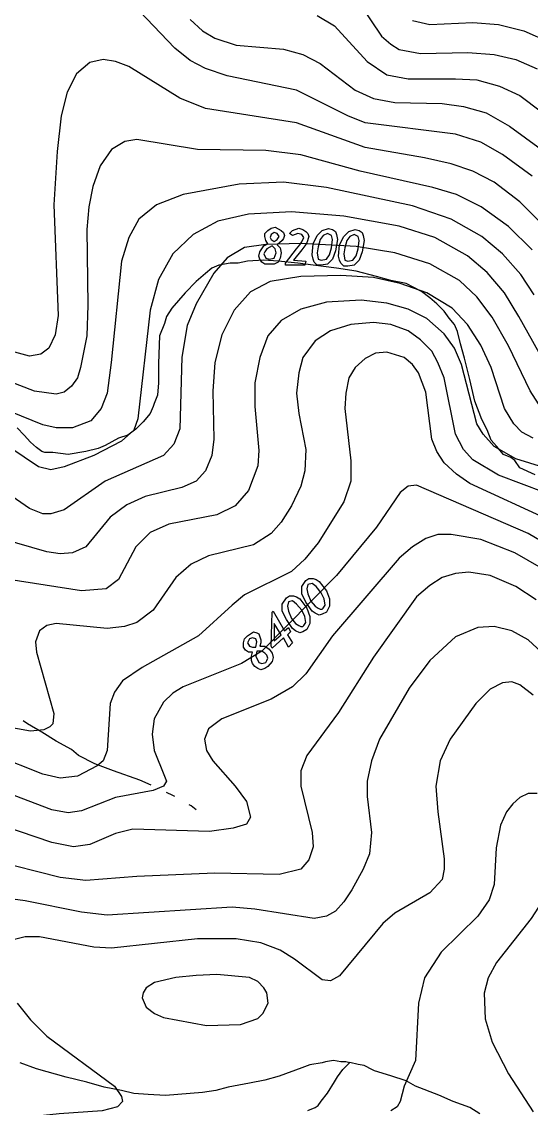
# Model space of a CAD drawing. Extents: x -4.4 to 64.9, y -5.9 to 77.3.
# Drawn here: x 19.05 to 21.67, y 13.8 to 19.39 of the extents above; entities that cross this region are included whole.
import ezdxf

# ---------------------------------------------------------------- set-up
doc = ezdxf.new("R2010")
doc.units = 0
for name, color, linetype in [('7800-8000', 7, 'CONTINUOUS'), ('8000-8200', 7, 'CONTINUOUS'), ('8200-8400', 7, 'CONTINUOUS'), ('8400-8600', 7, 'CONTINUOUS'), ('8600-8800', 7, 'CONTINUOUS'), ('Elevations', 7, 'CONTINUOUS'), ('roads', 7, 'CONTINUOUS'), ('topo', 7, 'CONTINUOUS'), ('water', 7, 'CONTINUOUS')]:
    doc.layers.add(name, color=color, linetype=linetype)

msp = doc.modelspace()

# ---------------------------------------------------------------- linework, layer by layer
at = {"layer": '7800-8000', "color": 2}
for points in [[(20.726599, 19.575804), (20.900589, 19.317454), (20.948039, 19.275272), (20.990219, 19.248919), (21.100939, 19.227832), (21.34352, 19.233097), (21.480609, 19.222567), (21.591329, 19.196214), (21.702049, 19.148764)], [(20.568352, 19.423192), (20.657982, 19.370474), (20.826704, 19.185933), (20.926883, 19.117392), (21.037603, 19.096305), (21.280134, 19.096305), (21.390854, 19.09104), (21.506892, 19.059409), (21.612342, 19.011948), (21.723062, 18.927588)], [(19.91459, 19.401978), (19.97786, 19.343979), (20.04113, 19.307069), (20.15185, 19.270171), (20.39438, 19.249083), (20.494559, 19.222704), (20.58419, 19.175254), (20.763461, 19.038173), (20.858359, 18.995993), (20.969079, 18.974906), (21.211609, 18.969641), (21.32234, 18.953819), (21.43837, 18.922191), (21.55964, 18.85364), (21.723089, 18.732379)], [(21.058736, 19.397274), (21.148366, 19.376187), (21.369854, 19.386743), (21.501664, 19.376187), (21.633474, 19.344556), (21.765284, 19.286556)]]:
    msp.add_lwpolyline(points, dxfattribs=at)
at = {"layer": '8000-8200', "color": 2}
for points in [[(21.754735, 18.32174), (21.612374, 18.464102), (21.480564, 18.56427), (21.369843, 18.62227), (21.259126, 18.659182), (21.122035, 18.69081), (20.816195, 18.743541), (20.462934, 18.87007), (19.993685, 18.943889), (19.861874, 18.996621), (19.598254, 19.160062), (19.529714, 19.186414), (19.466444, 19.196971), (19.397904, 19.181149), (19.329363, 19.123147), (19.281905, 19.028249), (19.250274, 18.906977), (19.229134, 18.722449), (19.213365, 18.448277), (19.234452, 17.878849), (19.21863, 17.778677), (19.186988, 17.710137), (19.144769, 17.678498), (19.086809, 17.667941), (18.93387, 17.710132)], [(21.675842, 18.215904), (21.554581, 18.337162), (21.412222, 18.437344), (21.285682, 18.500614), (21.164421, 18.537523), (20.79003, 18.621883), (20.484222, 18.706243), (20.304962, 18.72733), (19.951711, 18.732622), (19.64063, 18.785343), (19.57736, 18.774786), (19.50882, 18.732617), (19.450831, 18.648257), (19.413922, 18.542807), (19.392834, 18.437358), (19.382304, 18.321356), (19.387569, 17.931196), (19.382304, 17.773026), (19.350676, 17.609577), (19.334854, 17.556856), (19.303225, 17.514676), (19.266316, 17.483037), (19.224136, 17.472507), (19.113366, 17.488329), (18.565035, 17.699231)], [(21.686198, 17.98429), (21.617657, 18.089729), (21.522757, 18.195179), (21.417307, 18.28482), (21.259128, 18.37445), (21.058728, 18.442991), (20.615847, 18.537889), (20.394407, 18.564268), (20.167688, 18.553711), (19.877707, 18.50099), (19.740619, 18.448261), (19.650988, 18.37445), (19.598257, 18.279539), (19.561358, 18.15828), (19.508637, 17.63631), (19.48755, 17.478129), (19.455922, 17.39904), (19.403201, 17.335781), (19.308292, 17.298869), (19.223932, 17.298869), (19.155392, 17.314691), (18.933901, 17.404318)], [(21.760027, 17.599385), (21.607127, 17.873554), (21.533316, 17.994823), (21.443686, 18.100276), (21.343507, 18.184635), (21.174787, 18.279534), (20.990206, 18.337536), (20.705496, 18.390264), (20.436597, 18.411352), (20.215157, 18.400821), (20.056986, 18.363909), (19.930447, 18.295372), (19.824997, 18.19519), (19.751186, 18.06338), (19.709006, 17.905212), (19.645736, 17.34633), (19.624649, 17.28833), (19.561379, 17.230339), (19.41902, 17.15652), (19.26612, 17.098521), (19.19758, 17.082699), (19.13427, 17.098521), (18.986638, 17.1987)]]:
    msp.add_lwpolyline(points, dxfattribs=at)
at = {"layer": '8200-8400', "color": 2}
for points in [[(21.680948, 17.246161), (21.622949, 17.2778), (21.580769, 17.319969), (21.533319, 17.399061), (21.464778, 17.60996), (21.41205, 17.725951), (21.343509, 17.831401), (21.26442, 17.915761), (21.13261, 17.99485), (20.995529, 18.0423), (20.858398, 18.073939), (20.689679, 18.08447), (20.484058, 18.079204), (20.32588, 18.052852), (20.225708, 18.000123), (20.141349, 17.905222), (20.078079, 17.778683), (20.041169, 17.636324), (20.030612, 17.488702), (20.035878, 17.240893), (20.025347, 17.156533), (19.993706, 17.077452), (19.946255, 17.024723), (19.872447, 16.993084), (19.682635, 16.945634), (19.587737, 16.903454), (19.503377, 16.840184), (19.376838, 16.687284), (19.308287, 16.655653), (19.245027, 16.650388), (19.176477, 16.660919), (18.865356, 16.750549)], [(21.807512, 17.072176), (21.591342, 17.140717), (21.480622, 17.203986), (21.422622, 17.267256), (21.390984, 17.319974), (21.311902, 17.625785), (21.274993, 17.710137), (21.222264, 17.783956), (21.132634, 17.863034), (21.037733, 17.910495), (20.926963, 17.942126), (20.795152, 17.957948), (20.615892, 17.947392), (20.484082, 17.91049), (20.383903, 17.852491), (20.315362, 17.773402), (20.273182, 17.662681), (20.24683, 17.530871), (20.24683, 17.409599), (20.267917, 17.182891), (20.262652, 17.103799), (20.215202, 16.97726), (20.146651, 16.898181), (20.05175, 16.85072), (19.803941, 16.80327), (19.709041, 16.76109), (19.63523, 16.687282), (19.545592, 16.51856), (19.482322, 16.471112), (19.35579, 16.460555), (18.981402, 16.518554)], [(21.738958, 16.966719), (21.501696, 17.056346), (21.369878, 17.135438), (21.322438, 17.188159), (21.280247, 17.267248), (21.222248, 17.557229), (21.190617, 17.636318), (21.158986, 17.694318), (21.100987, 17.752309), (21.037717, 17.799757), (20.948047, 17.831398), (20.858406, 17.841955), (20.742418, 17.831398), (20.636966, 17.799757), (20.557877, 17.747038), (20.494607, 17.662679), (20.47352, 17.583597), (20.462963, 17.478148), (20.47352, 17.372687), (20.510418, 17.188159), (20.505153, 17.077439), (20.484066, 16.998347), (20.436618, 16.898168), (20.383887, 16.813819), (20.331158, 16.755817), (20.241538, 16.697817), (20.009546, 16.639818), (19.919916, 16.597649), (19.840827, 16.529098), (19.724836, 16.360378), (19.640466, 16.297119), (19.577207, 16.276032), (19.487566, 16.265501), (19.223948, 16.291854), (19.176498, 16.281324), (19.139546, 16.254945), (19.118459, 16.196953), (19.123724, 16.144224), (19.213404, 15.827883), (19.208139, 15.775154), (19.192317, 15.759332), (19.160686, 15.74351), (19.092146, 15.738245), (18.823208, 15.785695)], [(21.765292, 16.823936), (21.354034, 17.013748), (21.285494, 17.061196), (21.222224, 17.119198), (21.185323, 17.177197), (21.15897, 17.240467), (21.127332, 17.482998), (21.090422, 17.583177), (21.058741, 17.625357), (21.016611, 17.662258), (20.926931, 17.688611), (20.868942, 17.683345), (20.816211, 17.656993), (20.763492, 17.609542), (20.731851, 17.556814), (20.716055, 17.477732), (20.71079, 17.398643), (20.742421, 17.129742), (20.742421, 17.024292), (20.70552, 16.918853), (20.573699, 16.707951), (20.505159, 16.623591), (20.436621, 16.560321), (20.194091, 16.439052), (20.130821, 16.386331), (19.956831, 16.228153), (19.666839, 16.064712), (19.566671, 15.996171), (19.52448, 15.938172), (19.503393, 15.880183), (19.487571, 15.637643), (19.466484, 15.584922), (19.434855, 15.558543), (19.334663, 15.505822), (19.245043, 15.495265), (19.155405, 15.516352), (18.912835, 15.611253)]]:
    msp.add_lwpolyline(points, dxfattribs=at)
at = {"layer": '8400-8600', "color": 2}
for points in [[(21.723128, 16.576519), (21.58604, 16.655608), (21.41205, 16.724149), (21.25915, 16.750501), (21.190609, 16.750501), (21.127339, 16.729414), (21.058759, 16.687234), (20.990219, 16.629235), (20.647499, 16.228534), (20.510418, 16.033454), (20.441878, 15.964914), (20.331158, 15.901644), (20.078079, 15.801462), (20.009538, 15.748744), (19.988451, 15.696012), (19.999008, 15.638013), (20.030636, 15.585295), (20.146627, 15.453482), (20.204626, 15.374393), (20.225714, 15.295303), (20.204626, 15.258402), (20.136086, 15.237315), (20.014817, 15.221493), (19.619386, 15.232023), (19.529756, 15.210936), (19.397938, 15.152934), (19.313586, 15.142403), (19.202866, 15.163491), (18.955007, 15.24785)], [(21.696813, 16.413089), (21.591363, 16.48164), (21.459553, 16.539639), (21.348833, 16.555461), (21.280282, 16.550169), (21.211742, 16.529082), (21.148482, 16.486892), (21.079931, 16.4289), (20.858451, 16.117822), (20.679183, 15.833111), (20.515742, 15.611671), (20.484103, 15.532582), (20.484103, 15.45349), (20.542102, 15.216241), (20.547368, 15.142422), (20.52628, 15.073882), (20.4841, 15.026431), (20.37338, 15.000052), (20.041209, 15.005317), (19.640508, 14.989495), (19.376891, 14.968408), (19.24507, 14.98423), (18.891769, 15.07386)], [(21.723115, 16.144211), (21.654575, 16.207481), (21.570204, 16.254942), (21.480585, 16.276029), (21.396225, 16.270764), (21.280226, 16.223314), (21.148416, 16.102055), (21.042966, 15.959693), (20.890024, 15.696073), (20.847844, 15.585356), (20.826757, 15.479903), (20.826757, 15.400814), (20.847844, 15.216275), (20.837287, 15.105555), (20.805656, 15.026474), (20.747657, 14.921024), (20.705477, 14.857754), (20.663297, 14.810304), (20.615847, 14.783925), (20.552577, 14.773394), (20.246777, 14.820845), (20.130778, 14.831402), (19.487537, 14.789222), (19.355727, 14.805044), (19.065748, 14.863043), (18.870618, 14.889396)], [(21.680909, 15.922765), (21.61236, 15.975494), (21.570188, 15.991316), (21.522738, 15.986051), (21.459468, 15.95442), (21.38565, 15.880601), (21.253839, 15.69607), (21.201119, 15.58535), (21.180031, 15.45354), (21.190588, 15.32173), (21.222219, 15.079192), (21.222219, 15.026471), (21.211689, 14.973742), (21.148419, 14.905202), (20.969108, 14.799752), (20.905889, 14.747031), (20.684398, 14.47813), (20.636947, 14.451777), (20.594768, 14.457043), (20.452409, 14.562492), (20.378598, 14.609953), (20.278419, 14.646855), (20.151879, 14.667942), (19.951529, 14.667942), (19.508648, 14.620492), (19.41901, 14.625757), (19.139528, 14.678486), (19.065759, 14.678486), (19.00245, 14.662664)], [(19.023547, 14.335781), (19.092135, 14.251422), (19.176487, 14.167062), (19.524467, 13.908712), (19.561377, 13.855991), (19.566642, 13.829612), (19.540289, 13.80326), (19.4612, 13.782173), (19.23976, 13.76635), (18.691379, 13.708362)]]:
    msp.add_lwpolyline(points, dxfattribs=at)
msp.add_lwpolyline([(19.946303, 14.479164), (19.840853, 14.468608), (19.730133, 14.442255), (19.687953, 14.415903), (19.672158, 14.389524), (19.666866, 14.363171), (19.68798, 14.315721), (19.73016, 14.284079), (19.77761, 14.262992), (19.99905, 14.220812), (20.17304, 14.226077), (20.262671, 14.257708), (20.289023, 14.284061), (20.315402, 14.336792), (20.31011, 14.389521), (20.294288, 14.415873), (20.262649, 14.447504), (20.22047, 14.468592), (20.05175, 14.484414), (19.946298, 14.479149), (19.946303, 14.479164)], close=True, dxfattribs=at)
at = {"layer": '8600-8800', "color": 2}
msp.add_lwpolyline([(21.786372, 14.952597), (21.670384, 14.773326), (21.491123, 14.546617), (21.448943, 14.467525), (21.427856, 14.388447), (21.433121, 14.256626), (21.47002, 14.135365), (21.55438, 13.971916), (21.680919, 13.776836)], dxfattribs=at)
at = {"layer": 'Elevations', "color": 1}
for points in [[(20.394407, 18.305935), (20.399672, 18.29006), (20.394407, 18.274185), (20.389142, 18.263601), (20.362763, 18.242435), (20.378585, 18.22656), (20.38385, 18.200101), (20.378585, 18.173643), (20.368054, 18.152476), (20.346941, 18.141893), (20.320588, 18.141893), (20.299501, 18.141893), (20.283679, 18.152476), (20.273122, 18.168351), (20.267857, 18.184226), (20.273122, 18.205393), (20.283679, 18.221268), (20.294209, 18.237143), (20.315297, 18.247726), (20.304766, 18.263601), (20.299474, 18.284768), (20.299474, 18.300643), (20.315297, 18.316518), (20.331119, 18.327101), (20.352206, 18.332393), (20.383836, 18.316518)], [(20.331137, 18.269025), (20.346959, 18.258442), (20.362781, 18.269025), (20.373338, 18.2849), (20.362781, 18.300775), (20.346959, 18.306067), (20.331137, 18.295484), (20.325872, 18.279609)], [(20.520949, 18.30067), (20.526214, 18.284795), (20.515684, 18.25315), (20.505127, 18.237275), (20.489305, 18.216109), (20.447125, 18.163404), (20.510384, 18.158112), (20.505119, 18.136945), (20.40495, 18.136945), (20.40495, 18.147529), (20.462939, 18.221321), (20.478761, 18.242488), (20.489318, 18.258363), (20.499848, 18.279529), (20.489318, 18.295404), (20.46823, 18.300696), (20.441878, 18.290113), (20.426056, 18.300696), (20.441878, 18.316571), (20.473509, 18.327154), (20.494596, 18.321863), (20.510418, 18.311279)], [(20.663297, 18.3112), (20.668562, 18.295325), (20.673827, 18.268867), (20.663297, 18.21087), (20.647475, 18.168695), (20.621122, 18.142237), (20.589493, 18.136945), (20.568379, 18.136945), (20.552557, 18.15282), (20.547292, 18.168695), (20.542027, 18.189862), (20.547292, 18.247859), (20.568379, 18.290033), (20.594732, 18.316492), (20.626371, 18.327075), (20.647458, 18.321783)], [(20.573667, 18.168854), (20.589489, 18.163563), (20.615841, 18.168854), (20.631664, 18.190021), (20.642194, 18.22693), (20.647486, 18.269105), (20.642194, 18.290271), (20.621107, 18.300855), (20.600019, 18.290271), (20.584197, 18.269105), (20.57364, 18.232195), (20.568375, 18.200578)], [(20.800389, 18.305935), (20.805654, 18.29006), (20.810919, 18.263601), (20.800389, 18.205605), (20.784567, 18.16343), (20.758214, 18.136972), (20.726572, 18.13168), (20.705485, 18.13168), (20.689663, 18.147555), (20.684371, 18.16343), (20.679106, 18.184597), (20.684371, 18.242594), (20.705485, 18.284768), (20.731837, 18.311226), (20.763468, 18.32181), (20.784556, 18.316518)], [(20.710758, 18.163589), (20.72658, 18.158297), (20.752959, 18.163589), (20.768755, 18.184756), (20.779312, 18.221639), (20.784577, 18.26384), (20.779312, 18.285006), (20.758224, 18.29559), (20.737137, 18.285006), (20.721315, 18.26384), (20.710785, 18.22693), (20.705493, 18.195286)], [(20.304779, 18.174119), (20.320601, 18.168828), (20.34698, 18.174119), (20.357511, 18.200578), (20.352245, 18.221744), (20.336423, 18.237619), (20.310071, 18.221744), (20.29954, 18.205869), (20.294275, 18.195286)], [(20.578959, 16.508012), (20.615858, 16.460572), (20.63168, 16.418397), (20.63168, 16.381488), (20.615858, 16.349844), (20.594771, 16.33926), (20.578949, 16.333969), (20.557861, 16.344552), (20.542039, 16.355135), (20.5104, 16.402575), (20.489313, 16.444776), (20.489313, 16.481686), (20.5104, 16.513303), (20.526222, 16.523887), (20.547309, 16.523887), (20.563131, 16.518595)], [(20.573678, 16.370931), (20.584235, 16.365639), (20.594765, 16.365639), (20.600031, 16.370931), (20.610561, 16.386806), (20.605296, 16.41845), (20.589474, 16.450094), (20.563095, 16.481712), (20.542007, 16.497587), (20.52092, 16.492295), (20.515655, 16.471129), (20.52092, 16.44467), (20.536742, 16.407761), (20.557829, 16.381303)], [(20.478777, 16.418397), (20.515689, 16.370931), (20.531511, 16.328756), (20.531511, 16.291847), (20.515689, 16.260229), (20.494602, 16.249646), (20.47878, 16.244354), (20.457692, 16.254938), (20.44187, 16.265521), (20.410231, 16.312961), (20.389144, 16.355162), (20.389144, 16.392045), (20.410231, 16.423689), (20.426053, 16.434272), (20.447141, 16.434272), (20.462963, 16.428981)], [(20.473509, 16.281317), (20.484039, 16.276025), (20.49457, 16.276025), (20.499835, 16.281317), (20.510392, 16.297192), (20.505127, 16.328809), (20.489304, 16.360454), (20.462952, 16.392098), (20.441865, 16.407973), (20.420777, 16.402681), (20.415512, 16.381514), (20.420777, 16.355056), (20.436599, 16.318147), (20.457687, 16.291688)], [(20.341688, 16.355135), (20.399688, 16.254964), (20.420775, 16.270839), (20.431332, 16.249673), (20.41551, 16.233798), (20.441863, 16.191596), (20.420775, 16.17043), (20.394423, 16.217896), (20.336424, 16.165165), (20.331159, 16.175748), (20.336424, 16.349738)], [(20.346967, 16.291847), (20.346967, 16.202233), (20.383868, 16.23385)], [(20.267878, 16.239142), (20.278408, 16.207498), (20.278408, 16.191623), (20.273143, 16.175748), (20.299496, 16.175748), (20.320583, 16.159873), (20.336405, 16.138706), (20.34167, 16.11754), (20.336405, 16.096373), (20.315318, 16.069915), (20.299496, 16.059331), (20.278408, 16.05404), (20.262586, 16.059331), (20.246764, 16.069915), (20.236207, 16.08579), (20.230942, 16.101665), (20.230942, 16.122831), (20.236207, 16.143998), (20.21512, 16.143998), (20.199298, 16.154581), (20.188741, 16.170456), (20.188741, 16.191623), (20.194006, 16.21279), (20.209828, 16.228665), (20.22565, 16.239248), (20.241472, 16.249831), (20.257295, 16.24454)], [(20.220427, 16.175854), (20.236249, 16.170562), (20.252071, 16.170562), (20.257336, 16.19702), (20.252071, 16.212895), (20.236249, 16.218187), (20.220427, 16.212895), (20.20987, 16.191729)], [(20.257337, 16.149501), (20.252072, 16.123043), (20.267894, 16.091399), (20.283716, 16.086107), (20.304803, 16.091399), (20.310068, 16.101982), (20.315334, 16.112565), (20.310068, 16.12844), (20.299538, 16.139024), (20.283716, 16.149607)]]:
    msp.add_lwpolyline(points, close=True, dxfattribs=at)
msp.add_lwpolyline([(20.948029, 18.058126), (20.874218, 18.079293)], dxfattribs=at)
at = {"layer": 'roads', "color": 7}
for points in [[(20.874234, 18.079213), (20.768774, 18.105672), (20.668605, 18.121547), (20.547344, 18.137422), (20.468254, 18.148005), (20.368073, 18.158588), (20.294254, 18.16388), (20.209905, 18.158588), (20.162454, 18.148005), (20.120248, 18.148005), (20.062257, 18.137422), (20.025347, 18.121547), (19.993719, 18.095088), (19.946269, 18.052914), (19.888219, 17.994917), (19.819729, 17.915833), (19.793324, 17.873659), (19.782767, 17.836749), (19.756414, 17.773461), (19.751149, 17.631115), (19.751149, 17.530944), (19.745884, 17.467682), (19.730062, 17.425507), (19.724797, 17.409632), (19.708974, 17.372723), (19.672074, 17.330522), (19.635164, 17.293613), (19.592985, 17.261995), (19.545534, 17.24612), (19.476994, 17.20921), (19.440084, 17.193335), (19.376815, 17.17746), (19.287184, 17.161585), (19.208095, 17.172169), (19.165914, 17.172169), (19.150092, 17.17746), (19.123713, 17.198627), (19.092082, 17.225085), (19.060444, 17.261995), (19.023542, 17.298904)], [(21.691465, 17.05726), (21.612376, 17.09417), (21.586024, 17.131079), (21.564936, 17.146954), (21.528026, 17.162829), (21.491125, 17.205004), (21.464747, 17.236648), (21.443659, 17.289379), (21.417307, 17.342111), (21.380398, 17.43699), (21.354045, 17.547718), (21.327693, 17.658446), (21.306605, 17.732265), (21.290783, 17.795527), (21.274961, 17.832436), (21.248582, 17.864081), (21.22223, 17.90099), (21.185329, 17.937873), (21.148419, 17.969517), (21.106239, 18.001161), (21.02715, 18.043336), (20.948058, 18.059211)], [(20.737129, 14.029951), (20.716042, 14.035242), (20.689689, 14.035242), (20.652777, 14.040534), (20.610597, 14.035242), (20.594775, 14.029951), (20.531505, 14.019367), (20.489325, 14.003492), (20.373334, 13.961318), (20.299515, 13.940151), (20.220434, 13.924276), (20.109714, 13.903109), (20.046434, 13.887234), (19.977896, 13.876651), (19.851364, 13.866068), (19.788094, 13.860776), (19.698414, 13.866068), (19.624606, 13.871359), (19.561336, 13.887234), (19.471695, 13.903109), (19.382065, 13.929568), (19.276615, 13.956026), (19.123715, 13.998201), (19.039366, 14.029845)], [(20.520954, 13.783412), (20.557856, 13.799287), (20.573678, 13.80987), (20.5895, 13.831037), (20.621131, 13.873238), (20.65804, 13.931235), (20.673862, 13.957693), (20.700214, 13.994602), (20.710745, 14.005186), (20.737124, 14.031644)], [(21.406735, 13.767008), (21.354006, 13.798652), (21.269644, 13.830296), (21.195836, 13.861914), (21.074575, 13.90938), (21.027074, 13.935838), (20.947985, 13.962297), (20.863625, 13.988755), (20.853095, 13.994047), (20.810915, 14.015213), (20.779286, 14.020505), (20.737096, 14.031088)]]:
    msp.add_lwpolyline(points, dxfattribs=at)
at = {"layer": 'topo', "color": 2}
for points in [[(21.67568, 18.596121), (21.52278, 18.706852), (21.412063, 18.770111), (21.280253, 18.812291), (20.816232, 18.870293), (20.726602, 18.907202), (20.462971, 19.039012), (20.104452, 19.112831), (19.993732, 19.149732), (19.914643, 19.191912), (19.835551, 19.255182), (19.508661, 19.597891)], [(21.723102, 17.400032), (21.665102, 17.489662), (21.554382, 17.721652), (21.470023, 17.869281), (21.390933, 17.974731), (21.301303, 18.059091), (21.148403, 18.14345), (20.969092, 18.20145), (20.768742, 18.233081), (20.484032, 18.248903), (20.304763, 18.243638), (20.194043, 18.227815), (20.104413, 18.175087), (20.035872, 18.096005), (19.946242, 17.937827), (19.898792, 17.827107), (19.872413, 17.663666), (19.861882, 17.294596), (19.830243, 17.215506), (19.777523, 17.157507), (19.476993, 17.025697), (19.266094, 16.878067), (19.197553, 16.85698), (19.155373, 16.85698), (19.086833, 16.883333), (18.933883, 16.988785)], [(21.78109, 16.682212), (21.654551, 16.75602), (21.079849, 17.003832), (21.03767, 16.998567), (20.9955, 16.966928), (20.874189, 16.787667), (20.66856, 16.539856), (20.283671, 16.149696), (20.178221, 16.086426), (19.877691, 15.965168), (19.82497, 15.933526), (19.77752, 15.886076), (19.730059, 15.801716), (19.719529, 15.722627), (19.730059, 15.638267), (19.78279, 15.506457), (19.793321, 15.480104), (19.777525, 15.453752), (19.724796, 15.432665), (19.529717, 15.395755), (19.355727, 15.327215), (19.287186, 15.316684), (19.202826, 15.332507), (18.933885, 15.432686)], [(21.702014, 15.416567), (21.654567, 15.416567), (21.612379, 15.39548), (21.575478, 15.363852), (21.543839, 15.321672), (21.512208, 15.253132), (21.49112, 15.13713), (21.48059, 14.947321), (21.454211, 14.868239), (21.39622, 14.78388), (21.20641, 14.599341), (21.12205, 14.467531), (21.090412, 14.335721), (21.074589, 14.040461), (21.01659, 13.908651), (20.995503, 13.829559), (20.979654, 13.803207), (20.948013, 13.78212)]]:
    msp.add_lwpolyline(points, dxfattribs=at)
at = {"layer": 'water', "color": 4}
for points in [[(19.714248, 15.458806), (19.656248, 15.485265), (19.519168, 15.532731), (19.424259, 15.56964), (19.339907, 15.611789), (19.302998, 15.643433), (19.223908, 15.685634), (19.150098, 15.733074), (19.076279, 15.775248), (19.055192, 15.791123)], [(19.835517, 15.40081), (19.824987, 15.406101), (19.793346, 15.421976)], [(19.946237, 15.332283), (19.919884, 15.353449), (19.909354, 15.358741)]]:
    msp.add_lwpolyline(points, dxfattribs=at)

doc.saveas('drawing.dxf')
